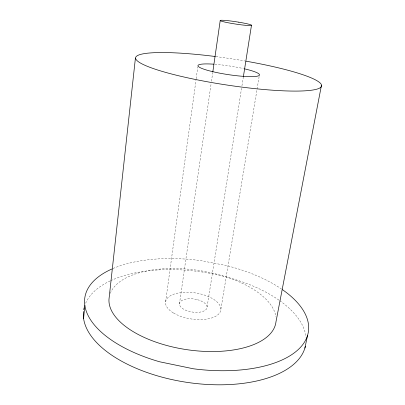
<?xml version="1.0" encoding="UTF-8"?>
<svg xmlns="http://www.w3.org/2000/svg" width="405" height="405" viewBox="0 0 405 405"><rect width="100%" height="100%" fill="white"/><g stroke="black" fill="none" stroke-linecap="round" stroke-linejoin="round"><path stroke-width="0.3" stroke-dasharray="2.02 1.52" d="M165.61 301.674L196.091 79.324M196.177 78.697L197.807 66.795M179.44 303.887L211.116 83.749M211.476 81.248L212.736 72.495M207.107 306.95L241.552 88.27M241.947 85.774L243.324 77.026M220.902 309.157L259.352 75.249M215.951 56.589A94.051 13.314 8.6 0 1 244.721 60.958M214.873 64.268A31.114 4.369 8.6 0 1 243.364 68.566M85.637 303.254A112.372 55.693 8.7 0 1 110.19 280.903M110.722 280.655A112.372 55.693 8.7 0 1 279.278 300.353M279.784 300.707A112.372 55.693 8.7 0 1 305.952 337.087M113.071 268.495A113.066 54.047 8.7 0 1 201.29 260.714L226.046 265.483A113.066 54.047 8.7 0 1 281.46 288.983M110.287 293.387A84.291 40.049 8.5 0 1 197.108 270.221A84.291 40.049 8.5 0 1 275.901 316.781M196.683 299.503L193.165 298.89A13.957 6.586 8.5 0 0 179.542 303.142A13.957 6.586 8.5 0 0 189.773 311.572L193.428 312.204A13.957 6.586 8.5 0 0 207.016 307.916A13.957 6.586 8.5 0 0 196.683 299.503M173.553 313.03A27.925 13.188 8.5 0 0 219.93 312.493A27.925 13.188 8.5 0 0 186.148 292.253A27.925 13.188 8.5 0 0 173.553 313.03"/><path stroke-width="0.61" d="M83.582 318.426L84.858 305.476M135.417 58.107L108.97 299.447A84.291 40.049 8.5 0 0 189.282 350.016A84.291 40.049 8.5 0 0 275.987 321.742L321.418 85.485M212.827 71.867L220.209 20.589M243.425 76.398L251.495 25.166M304.899 348.067L307.537 335.451M245.962 61.175A94.051 13.314 8.6 0 1 305.016 90.826A94.051 13.314 8.6 0 1 149.344 67.108A94.051 13.314 8.6 0 1 215.333 56.513M244.585 68.85A31.114 4.369 8.6 0 1 251.961 76.636A31.114 4.369 8.6 0 1 204.849 69.508A31.114 4.369 8.6 0 1 213.739 64.182M282.472 289.681A113.066 54.047 8.7 0 1 297.457 350.279A113.066 54.047 8.7 0 1 193.246 368.758L159.676 361.792A113.066 54.047 8.7 0 1 111.998 268.96M305.38 346.275A112.372 55.693 8.7 0 1 185.48 382.128A112.372 55.693 8.7 0 1 83.455 311.506M83.708 309.668A112.372 55.693 8.7 0 1 84.088 307.861M238.818 22.189L234.819 21.566A15.866 1.174 8.7 0 0 220.224 20.458A15.866 1.174 8.7 0 0 232.814 23.606L236.991 24.259A15.866 1.174 8.7 0 0 251.535 25.348A15.866 1.174 8.7 0 0 238.818 22.189"/></g></svg>
